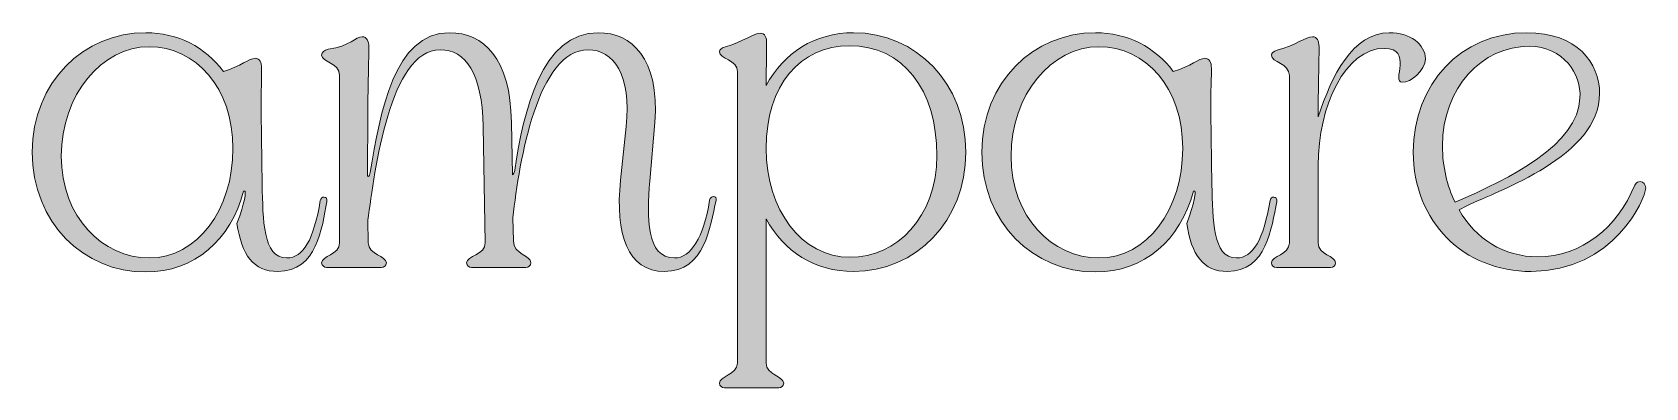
# Model space of a CAD drawing. Extents: x 2048 to 3050, y -474 to -253.
import ezdxf

# ---------------------------------------------------------------- set-up
doc = ezdxf.new("R2010")
doc.units = 0
doc.header["$MEASUREMENT"] = 0
doc.layers.add('Capa 1', color=7, linetype='Continuous', lineweight=0)

msp = doc.modelspace()

# ---------------------------------------------------------------- hatches: boundary and pattern name
at = {"layer": 'Capa 1', "true_color": 0x1d1d1b, "transparency": 33554687}
h = msp.add_hatch(color=250, dxfattribs=at)
h.dxf.hatch_style = 2
edge = h.paths.add_edge_path()
edge.add_spline(control_points=[(2120.8, -393.4), (2150.7, -393.4), (2172.8, -363.5), (2172.8, -325.5), (2172.8, -287.5), (2149.8, -262.2), (2120.8, -262.2), (2091.3, -262.2), (2066.3, -292.1), (2066.3, -330.1), (2066.3, -368.1), (2091.9, -393.4), (2120.8, -393.4)], knot_values=[0, 0, 0, 0, 1, 1, 1, 2, 2, 2, 3, 3, 3, 4, 4, 4, 4], degree=3, periodic=0)
edge = h.paths.add_edge_path()
edge.add_spline(control_points=[(2206.2, -393.4), (2216.5, -393.4), (2223, -381.8), (2227, -357.8), (2227.4, -354.7), (2231.7, -354.7), (2231.1, -358.5), (2228, -374.4), (2225.2, -401.8), (2200.6, -401.8), (2185.6, -401.8), (2178.1, -391.5), (2175.3, -371.9), (2180.3, -358.8), (2180.9, -352.2), (2180.3, -351.9), (2180, -351.9), (2179.7, -351.9), (2179.4, -351.9), (2171.6, -382.1), (2148.9, -402.1), (2118.7, -402.1), (2080.3, -402.1), (2048.3, -371.9), (2048.3, -327.6), (2048.3, -284), (2080.3, -253.5), (2118.7, -253.5), (2138.6, -253.5), (2155.7, -262.5), (2166.9, -277.5), (2177.8, -274.4), (2182.8, -269.4), (2186.6, -269.4), (2189.4, -269.4), (2190.6, -271.9), (2190.6, -275.6), (2190.6, -286.2), (2190, -293.1), (2190.3, -303.3), (2190.3, -303.3), (2190.9, -347.9), (2190.9, -347.9), (2191.5, -369.4), (2191.2, -393.4), (2206.2, -393.4)], knot_values=[0, 0, 0, 0, 1, 1, 1, 2, 2, 2, 3, 3, 3, 4, 4, 4, 5, 5, 5, 6, 6, 6, 7, 7, 7, 8, 8, 8, 9, 9, 9, 10, 10, 10, 11, 11, 11, 12, 12, 12, 13, 13, 13, 14, 14, 14, 15, 15, 15, 15], degree=3, periodic=0)
h = msp.add_hatch(color=250, dxfattribs=at)
h.dxf.hatch_style = 2
edge = h.paths.add_edge_path()
edge.add_spline(control_points=[(2256.2, -342.6), (2256.8, -343.2), (2257.4, -342.9), (2258, -340.4), (2264.3, -302.7), (2272.7, -253.5), (2307.2, -253.5), (2328.1, -253.5), (2345.2, -269.1), (2345.6, -309.3), (2345.6, -309.3), (2346.2, -341.7), (2346.2, -341.7), (2346.8, -341.3), (2347.4, -340.7), (2347.7, -338.8), (2353.3, -301.8), (2364.2, -253.5), (2399.7, -253.5), (2420, -253.5), (2437.7, -269.1), (2434.6, -309.3), (2434.6, -309.3), (2431.5, -345.7), (2431.5, -345.7), (2429.6, -368.1), (2429.3, -393.4), (2446.8, -393.4), (2457, -393.4), (2464.8, -380.9), (2468.6, -357.5), (2468.9, -354.4), (2473.6, -354.4), (2472.6, -357.8), (2468.9, -373.7), (2465.8, -401.8), (2440.5, -401.8), (2417.8, -401.8), (2409.7, -378.4), (2413.4, -345.1), (2413.4, -345.1), (2416.9, -311.8), (2416.9, -311.8), (2420, -279.7), (2409.1, -264.1), (2393.2, -264.1), (2362.1, -264.1), (2350.5, -332.3), (2346.5, -368.4), (2346.5, -368.4), (2346.8, -382.8), (2346.8, -382.8), (2347.1, -391.5), (2357.7, -391.5), (2357.7, -396.5), (2357.7, -398), (2356.1, -399.3), (2354.6, -399.3), (2354.6, -399.3), (2320.9, -399.3), (2320.9, -399.3), (2319.4, -399.3), (2317.8, -398), (2317.8, -396.5), (2317.8, -392.1), (2329.4, -391.5), (2329.4, -384), (2329.4, -384), (2328.1, -311.8), (2328.1, -311.8), (2327.5, -278.7), (2317.2, -264.1), (2301.3, -264.1), (2270.2, -264.1), (2260.8, -338.8), (2256.5, -370), (2256.5, -370), (2256.8, -384), (2256.8, -384), (2257.1, -391.5), (2268, -392.1), (2268, -396.5), (2268, -398), (2266.4, -399.3), (2264.9, -399.3), (2264.9, -399.3), (2230.9, -399.3), (2230.9, -399.3), (2229.7, -399.3), (2227.8, -398), (2227.8, -396.5), (2227.8, -392.1), (2239, -391.5), (2239, -384), (2239, -384), (2239, -280), (2239, -280), (2239, -271.9), (2227.8, -271.9), (2227.8, -267.5), (2227.8, -265.7), (2229.4, -264.4), (2231.9, -263.8), (2245.6, -261.9), (2249, -256), (2253, -256), (2255.9, -256), (2257.1, -258.5), (2257.1, -262.5), (2257.1, -273.4), (2256.5, -291.5), (2256.5, -302.4), (2256.5, -302.4), (2256.2, -342.6), (2256.2, -342.6)], knot_values=[0, 0, 0, 0, 1, 1, 1, 2, 2, 2, 3, 3, 3, 4, 4, 4, 5, 5, 5, 6, 6, 6, 7, 7, 7, 8, 8, 8, 9, 9, 9, 10, 10, 10, 11, 11, 11, 12, 12, 12, 13, 13, 13, 14, 14, 14, 15, 15, 15, 16, 16, 16, 17, 17, 17, 18, 18, 18, 19, 19, 19, 20, 20, 20, 21, 21, 21, 22, 22, 22, 23, 23, 23, 24, 24, 24, 25, 25, 25, 26, 26, 26, 27, 27, 27, 28, 28, 28, 29, 29, 29, 30, 30, 30, 31, 31, 31, 32, 32, 32, 33, 33, 33, 34, 34, 34, 35, 35, 35, 36, 36, 36, 37, 37, 37, 38, 38, 38, 38], degree=3, periodic=0)
h = msp.add_hatch(color=250, dxfattribs=at)
h.dxf.hatch_style = 2
edge = h.paths.add_edge_path()
edge.add_spline(control_points=[(2555.4, -261.6), (2524.9, -261.6), (2503.7, -285.9), (2503.7, -325.5), (2503.7, -363.5), (2525.8, -393), (2555.7, -393), (2584.7, -393), (2609.6, -368.1), (2609.6, -329.8), (2609.6, -288.7), (2588.7, -261.6), (2555.4, -261.6)], knot_values=[0, 0, 0, 0, 1, 1, 1, 2, 2, 2, 3, 3, 3, 4, 4, 4, 4], degree=3, periodic=0)
edge = h.paths.add_edge_path()
edge.add_spline(control_points=[(2477.8, -474), (2476.3, -474), (2474.7, -472.8), (2474.7, -471.2), (2474.7, -466.9), (2485.6, -465.9), (2485.9, -458.8), (2485.9, -458.8), (2485.9, -277.8), (2485.9, -277.8), (2485.9, -270.3), (2474.7, -269.7), (2474.7, -265.3), (2474.7, -263.8), (2476.3, -262.9), (2478.5, -262.2), (2489.4, -259.1), (2496.2, -253.8), (2500, -253.8), (2503.1, -253.8), (2504, -256.3), (2504, -260.4), (2504, -269.1), (2503.7, -277.8), (2503.7, -286.2), (2514.6, -266), (2533.9, -253.5), (2557.9, -253.5), (2596.8, -253.5), (2627.6, -285), (2627.6, -327.6), (2627.6, -370.6), (2596.5, -401.8), (2557.9, -401.8), (2533.9, -401.8), (2514.6, -389.3), (2503.7, -369.1), (2503.7, -369.1), (2503.7, -458.8), (2503.7, -458.8), (2503.7, -465.9), (2514.6, -466.9), (2514.6, -471.2), (2514.6, -472.8), (2513, -474), (2511.5, -474), (2511.5, -474), (2477.8, -474), (2477.8, -474)], knot_values=[0, 0, 0, 0, 1, 1, 1, 2, 2, 2, 3, 3, 3, 4, 4, 4, 5, 5, 5, 6, 6, 6, 7, 7, 7, 8, 8, 8, 9, 9, 9, 10, 10, 10, 11, 11, 11, 12, 12, 12, 13, 13, 13, 14, 14, 14, 15, 15, 15, 16, 16, 16, 16], degree=3, periodic=0)
h = msp.add_hatch(color=250, dxfattribs=at)
h.dxf.hatch_style = 2
edge = h.paths.add_edge_path()
edge.add_spline(control_points=[(2710.2, -393.4), (2740.1, -393.4), (2762.2, -363.5), (2762.2, -325.5), (2762.2, -287.5), (2739.2, -262.2), (2710.2, -262.2), (2680.6, -262.2), (2655.7, -292.1), (2655.7, -330.1), (2655.7, -368.1), (2681.2, -393.4), (2710.2, -393.4)], knot_values=[0, 0, 0, 0, 1, 1, 1, 2, 2, 2, 3, 3, 3, 4, 4, 4, 4], degree=3, periodic=0)
edge = h.paths.add_edge_path()
edge.add_spline(control_points=[(2795.5, -393.4), (2805.8, -393.4), (2812.4, -381.8), (2816.4, -357.8), (2816.7, -354.7), (2821.1, -354.7), (2820.5, -358.5), (2817.3, -374.4), (2814.5, -401.8), (2789.9, -401.8), (2775, -401.8), (2767.5, -391.5), (2764.7, -371.9), (2769.7, -358.8), (2770.3, -352.2), (2769.7, -351.9), (2769.4, -351.9), (2769.1, -351.9), (2768.8, -351.9), (2761, -382.1), (2738.2, -402.1), (2708, -402.1), (2669.7, -402.1), (2637.6, -371.9), (2637.6, -327.6), (2637.6, -284), (2669.7, -253.5), (2708, -253.5), (2728, -253.5), (2745.1, -262.5), (2756.3, -277.5), (2767.2, -274.4), (2772.2, -269.4), (2775.9, -269.4), (2778.7, -269.4), (2780, -271.9), (2780, -275.6), (2780, -286.2), (2779.3, -293.1), (2779.7, -303.3), (2779.7, -303.3), (2780.3, -347.9), (2780.3, -347.9), (2780.9, -369.4), (2780.6, -393.4), (2795.5, -393.4)], knot_values=[0, 0, 0, 0, 1, 1, 1, 2, 2, 2, 3, 3, 3, 4, 4, 4, 5, 5, 5, 6, 6, 6, 7, 7, 7, 8, 8, 8, 9, 9, 9, 10, 10, 10, 11, 11, 11, 12, 12, 12, 13, 13, 13, 14, 14, 14, 15, 15, 15, 15], degree=3, periodic=0)
h = msp.add_hatch(color=250, dxfattribs=at)
h.dxf.hatch_style = 2
edge = h.paths.add_edge_path()
edge.add_spline(control_points=[(2887.3, -263.2), (2863.3, -263.2), (2846.2, -298.7), (2846.2, -336), (2846.2, -336), (2846.2, -384), (2846.2, -384), (2846.2, -391.5), (2857.1, -392.1), (2857.1, -396.5), (2857.1, -398), (2855.5, -399.3), (2853.9, -399.3), (2853.9, -399.3), (2820.3, -399.3), (2820.3, -399.3), (2818.7, -399.3), (2817.2, -398), (2817.2, -396.5), (2817.2, -392.1), (2828.4, -391.5), (2828.4, -384), (2828.4, -384), (2828.4, -280), (2828.4, -280), (2828.4, -272.5), (2817.2, -271.9), (2817.2, -267.5), (2817.2, -265.7), (2818.7, -265), (2820.9, -264.4), (2832.1, -261.3), (2838.7, -256), (2842.7, -256), (2845.5, -256), (2846.8, -258.5), (2846.8, -262.2), (2846.8, -273.1), (2846.2, -294.9), (2846.2, -305.8), (2854.9, -280), (2867.3, -253.8), (2890.4, -253.5), (2903.1, -253.2), (2912.8, -261), (2912.8, -269.7), (2912.8, -277.2), (2903.5, -284.3), (2898.5, -284.3), (2891.3, -284.3), (2905.6, -263.2), (2887.3, -263.2)], knot_values=[0, 0, 0, 0, 1, 1, 1, 2, 2, 2, 3, 3, 3, 4, 4, 4, 5, 5, 5, 6, 6, 6, 7, 7, 7, 8, 8, 8, 9, 9, 9, 10, 10, 10, 11, 11, 11, 12, 12, 12, 13, 13, 13, 14, 14, 14, 15, 15, 15, 16, 16, 16, 17, 17, 17, 17], degree=3, periodic=0)
h = msp.add_hatch(color=250, dxfattribs=at)
h.dxf.hatch_style = 2
edge = h.paths.add_edge_path()
edge.add_spline(control_points=[(2923.4, -323.9), (2923.4, -336.7), (2926.2, -348.5), (2931.2, -358.8), (2966.1, -343.8), (3007.5, -323), (3008.7, -294), (3009.7, -279.4), (2998.4, -261.9), (2977.3, -261.9), (2948, -261.9), (2923.4, -287.5), (2923.4, -323.9)], knot_values=[0, 0, 0, 0, 1, 1, 1, 2, 2, 2, 3, 3, 3, 4, 4, 4, 4], degree=3, periodic=0)
edge = h.paths.add_edge_path()
edge.add_spline(control_points=[(2982.6, -392.7), (3009.7, -392.7), (3032.1, -374.4), (3042.7, -348.2), (3043.6, -346), (3045.2, -346), (3046.1, -346), (3048, -346), (3049.5, -347.6), (3049.5, -350.1), (3049.5, -356.3), (3029.9, -401.8), (2978.5, -401.8), (2936.5, -401.8), (2905.3, -370.9), (2905.3, -327.6), (2905.3, -285.3), (2934.9, -253.5), (2975.7, -253.5), (3006.9, -253.5), (3020.9, -272.2), (3020.9, -291.2), (3020.9, -330.4), (2958.3, -351.3), (2938.6, -361), (2938.6, -361), (2933.7, -363.5), (2933.7, -363.5), (2943.9, -381.5), (2961.4, -392.7), (2982.6, -392.7)], knot_values=[0, 0, 0, 0, 1, 1, 1, 2, 2, 2, 3, 3, 3, 4, 4, 4, 5, 5, 5, 6, 6, 6, 7, 7, 7, 8, 8, 8, 9, 9, 9, 10, 10, 10, 10], degree=3, periodic=0)

# ---------------------------------------------------------------- linework, layer by layer
at = {"layer": 'Capa 1'}
for points, knots in [([(2206.2, -393.4), (2216.5, -393.4), (2223, -381.8), (2227, -357.8), (2227.4, -354.7), (2231.7, -354.7), (2231.1, -358.5), (2228, -374.4), (2225.2, -401.8), (2200.6, -401.8), (2185.6, -401.8), (2178.1, -391.5), (2175.3, -371.9), (2180.3, -358.8), (2180.9, -352.2), (2180.3, -351.9), (2180, -351.9), (2179.7, -351.9), (2179.4, -351.9), (2171.6, -382.1), (2148.9, -402.1), (2118.7, -402.1), (2080.3, -402.1), (2048.3, -371.9), (2048.3, -327.6), (2048.3, -284), (2080.3, -253.5), (2118.7, -253.5), (2138.6, -253.5), (2155.7, -262.5), (2166.9, -277.5), (2177.8, -274.4), (2182.8, -269.4), (2186.6, -269.4), (2189.4, -269.4), (2190.6, -271.9), (2190.6, -275.6), (2190.6, -286.2), (2190, -293.1), (2190.3, -303.3), (2190.3, -303.3), (2190.9, -347.9), (2190.9, -347.9), (2191.5, -369.4), (2191.2, -393.4), (2206.2, -393.4)], [0, 0, 0, 0, 1, 1, 1, 2, 2, 2, 3, 3, 3, 4, 4, 4, 5, 5, 5, 6, 6, 6, 7, 7, 7, 8, 8, 8, 9, 9, 9, 10, 10, 10, 11, 11, 11, 12, 12, 12, 13, 13, 13, 14, 14, 14, 15, 15, 15, 15]), ([(2256.2, -342.6), (2256.8, -343.2), (2257.4, -342.9), (2258, -340.4), (2264.3, -302.7), (2272.7, -253.5), (2307.2, -253.5), (2328.1, -253.5), (2345.2, -269.1), (2345.6, -309.3), (2345.6, -309.3), (2346.2, -341.7), (2346.2, -341.7), (2346.8, -341.3), (2347.4, -340.7), (2347.7, -338.8), (2353.3, -301.8), (2364.2, -253.5), (2399.7, -253.5), (2420, -253.5), (2437.7, -269.1), (2434.6, -309.3), (2434.6, -309.3), (2431.5, -345.7), (2431.5, -345.7), (2429.6, -368.1), (2429.3, -393.4), (2446.8, -393.4), (2457, -393.4), (2464.8, -380.9), (2468.6, -357.5), (2468.9, -354.4), (2473.6, -354.4), (2472.6, -357.8), (2468.9, -373.7), (2465.8, -401.8), (2440.5, -401.8), (2417.8, -401.8), (2409.7, -378.4), (2413.4, -345.1), (2413.4, -345.1), (2416.9, -311.8), (2416.9, -311.8), (2420, -279.7), (2409.1, -264.1), (2393.2, -264.1), (2362.1, -264.1), (2350.5, -332.3), (2346.5, -368.4), (2346.5, -368.4), (2346.8, -382.8), (2346.8, -382.8), (2347.1, -391.5), (2357.7, -391.5), (2357.7, -396.5), (2357.7, -398), (2356.1, -399.3), (2354.6, -399.3), (2354.6, -399.3), (2320.9, -399.3), (2320.9, -399.3), (2319.4, -399.3), (2317.8, -398), (2317.8, -396.5), (2317.8, -392.1), (2329.4, -391.5), (2329.4, -384), (2329.4, -384), (2328.1, -311.8), (2328.1, -311.8), (2327.5, -278.7), (2317.2, -264.1), (2301.3, -264.1), (2270.2, -264.1), (2260.8, -338.8), (2256.5, -370), (2256.5, -370), (2256.8, -384), (2256.8, -384), (2257.1, -391.5), (2268, -392.1), (2268, -396.5), (2268, -398), (2266.4, -399.3), (2264.9, -399.3), (2264.9, -399.3), (2230.9, -399.3), (2230.9, -399.3), (2229.7, -399.3), (2227.8, -398), (2227.8, -396.5), (2227.8, -392.1), (2239, -391.5), (2239, -384), (2239, -384), (2239, -280), (2239, -280), (2239, -271.9), (2227.8, -271.9), (2227.8, -267.5), (2227.8, -265.7), (2229.4, -264.4), (2231.9, -263.8), (2245.6, -261.9), (2249, -256), (2253, -256), (2255.9, -256), (2257.1, -258.5), (2257.1, -262.5), (2257.1, -273.4), (2256.5, -291.5), (2256.5, -302.4), (2256.5, -302.4), (2256.2, -342.6), (2256.2, -342.6)], [0, 0, 0, 0, 1, 1, 1, 2, 2, 2, 3, 3, 3, 4, 4, 4, 5, 5, 5, 6, 6, 6, 7, 7, 7, 8, 8, 8, 9, 9, 9, 10, 10, 10, 11, 11, 11, 12, 12, 12, 13, 13, 13, 14, 14, 14, 15, 15, 15, 16, 16, 16, 17, 17, 17, 18, 18, 18, 19, 19, 19, 20, 20, 20, 21, 21, 21, 22, 22, 22, 23, 23, 23, 24, 24, 24, 25, 25, 25, 26, 26, 26, 27, 27, 27, 28, 28, 28, 29, 29, 29, 30, 30, 30, 31, 31, 31, 32, 32, 32, 33, 33, 33, 34, 34, 34, 35, 35, 35, 36, 36, 36, 37, 37, 37, 38, 38, 38, 38]), ([(2477.8, -474), (2476.3, -474), (2474.7, -472.8), (2474.7, -471.2), (2474.7, -466.9), (2485.6, -465.9), (2485.9, -458.8), (2485.9, -458.8), (2485.9, -277.8), (2485.9, -277.8), (2485.9, -270.3), (2474.7, -269.7), (2474.7, -265.3), (2474.7, -263.8), (2476.3, -262.9), (2478.5, -262.2), (2489.4, -259.1), (2496.2, -253.8), (2500, -253.8), (2503.1, -253.8), (2504, -256.3), (2504, -260.4), (2504, -269.1), (2503.7, -277.8), (2503.7, -286.2), (2514.6, -266), (2533.9, -253.5), (2557.9, -253.5), (2596.8, -253.5), (2627.6, -285), (2627.6, -327.6), (2627.6, -370.6), (2596.5, -401.8), (2557.9, -401.8), (2533.9, -401.8), (2514.6, -389.3), (2503.7, -369.1), (2503.7, -369.1), (2503.7, -458.8), (2503.7, -458.8), (2503.7, -465.9), (2514.6, -466.9), (2514.6, -471.2), (2514.6, -472.8), (2513, -474), (2511.5, -474), (2511.5, -474), (2477.8, -474), (2477.8, -474)], [0, 0, 0, 0, 1, 1, 1, 2, 2, 2, 3, 3, 3, 4, 4, 4, 5, 5, 5, 6, 6, 6, 7, 7, 7, 8, 8, 8, 9, 9, 9, 10, 10, 10, 11, 11, 11, 12, 12, 12, 13, 13, 13, 14, 14, 14, 15, 15, 15, 16, 16, 16, 16]), ([(2795.5, -393.4), (2805.8, -393.4), (2812.4, -381.8), (2816.4, -357.8), (2816.7, -354.7), (2821.1, -354.7), (2820.5, -358.5), (2817.3, -374.4), (2814.5, -401.8), (2789.9, -401.8), (2775, -401.8), (2767.5, -391.5), (2764.7, -371.9), (2769.7, -358.8), (2770.3, -352.2), (2769.7, -351.9), (2769.4, -351.9), (2769.1, -351.9), (2768.8, -351.9), (2761, -382.1), (2738.2, -402.1), (2708, -402.1), (2669.7, -402.1), (2637.6, -371.9), (2637.6, -327.6), (2637.6, -284), (2669.7, -253.5), (2708, -253.5), (2728, -253.5), (2745.1, -262.5), (2756.3, -277.5), (2767.2, -274.4), (2772.2, -269.4), (2775.9, -269.4), (2778.7, -269.4), (2780, -271.9), (2780, -275.6), (2780, -286.2), (2779.3, -293.1), (2779.7, -303.3), (2779.7, -303.3), (2780.3, -347.9), (2780.3, -347.9), (2780.9, -369.4), (2780.6, -393.4), (2795.5, -393.4)], [0, 0, 0, 0, 1, 1, 1, 2, 2, 2, 3, 3, 3, 4, 4, 4, 5, 5, 5, 6, 6, 6, 7, 7, 7, 8, 8, 8, 9, 9, 9, 10, 10, 10, 11, 11, 11, 12, 12, 12, 13, 13, 13, 14, 14, 14, 15, 15, 15, 15]), ([(2887.3, -263.2), (2863.3, -263.2), (2846.2, -298.7), (2846.2, -336), (2846.2, -336), (2846.2, -384), (2846.2, -384), (2846.2, -391.5), (2857.1, -392.1), (2857.1, -396.5), (2857.1, -398), (2855.5, -399.3), (2853.9, -399.3), (2853.9, -399.3), (2820.3, -399.3), (2820.3, -399.3), (2818.7, -399.3), (2817.2, -398), (2817.2, -396.5), (2817.2, -392.1), (2828.4, -391.5), (2828.4, -384), (2828.4, -384), (2828.4, -280), (2828.4, -280), (2828.4, -272.5), (2817.2, -271.9), (2817.2, -267.5), (2817.2, -265.7), (2818.7, -265), (2820.9, -264.4), (2832.1, -261.3), (2838.7, -256), (2842.7, -256), (2845.5, -256), (2846.8, -258.5), (2846.8, -262.2), (2846.8, -273.1), (2846.2, -294.9), (2846.2, -305.8), (2854.9, -280), (2867.3, -253.8), (2890.4, -253.5), (2903.1, -253.2), (2912.8, -261), (2912.8, -269.7), (2912.8, -277.2), (2903.5, -284.3), (2898.5, -284.3), (2891.3, -284.3), (2905.6, -263.2), (2887.3, -263.2)], [0, 0, 0, 0, 1, 1, 1, 2, 2, 2, 3, 3, 3, 4, 4, 4, 5, 5, 5, 6, 6, 6, 7, 7, 7, 8, 8, 8, 9, 9, 9, 10, 10, 10, 11, 11, 11, 12, 12, 12, 13, 13, 13, 14, 14, 14, 15, 15, 15, 16, 16, 16, 17, 17, 17, 17]), ([(2982.6, -392.7), (3009.7, -392.7), (3032.1, -374.4), (3042.7, -348.2), (3043.6, -346), (3045.2, -346), (3046.1, -346), (3048, -346), (3049.5, -347.6), (3049.5, -350.1), (3049.5, -356.3), (3029.9, -401.8), (2978.5, -401.8), (2936.5, -401.8), (2905.3, -370.9), (2905.3, -327.6), (2905.3, -285.3), (2934.9, -253.5), (2975.7, -253.5), (3006.9, -253.5), (3020.9, -272.2), (3020.9, -291.2), (3020.9, -330.4), (2958.3, -351.3), (2938.6, -361), (2938.6, -361), (2933.7, -363.5), (2933.7, -363.5), (2943.9, -381.5), (2961.4, -392.7), (2982.6, -392.7)], [0, 0, 0, 0, 1, 1, 1, 2, 2, 2, 3, 3, 3, 4, 4, 4, 5, 5, 5, 6, 6, 6, 7, 7, 7, 8, 8, 8, 9, 9, 9, 10, 10, 10, 10]), ([(2120.8, -393.4), (2150.7, -393.4), (2172.8, -363.5), (2172.8, -325.5), (2172.8, -287.5), (2149.8, -262.2), (2120.8, -262.2), (2091.3, -262.2), (2066.3, -292.1), (2066.3, -330.1), (2066.3, -368.1), (2091.9, -393.4), (2120.8, -393.4)], [0, 0, 0, 0, 1, 1, 1, 2, 2, 2, 3, 3, 3, 4, 4, 4, 4]), ([(2555.4, -261.6), (2524.9, -261.6), (2503.7, -285.9), (2503.7, -325.5), (2503.7, -363.5), (2525.8, -393), (2555.7, -393), (2584.7, -393), (2609.6, -368.1), (2609.6, -329.8), (2609.6, -288.7), (2588.7, -261.6), (2555.4, -261.6)], [0, 0, 0, 0, 1, 1, 1, 2, 2, 2, 3, 3, 3, 4, 4, 4, 4]), ([(2710.2, -393.4), (2740.1, -393.4), (2762.2, -363.5), (2762.2, -325.5), (2762.2, -287.5), (2739.2, -262.2), (2710.2, -262.2), (2680.6, -262.2), (2655.7, -292.1), (2655.7, -330.1), (2655.7, -368.1), (2681.2, -393.4), (2710.2, -393.4)], [0, 0, 0, 0, 1, 1, 1, 2, 2, 2, 3, 3, 3, 4, 4, 4, 4]), ([(2923.4, -323.9), (2923.4, -336.7), (2926.2, -348.5), (2931.2, -358.8), (2966.1, -343.8), (3007.5, -323), (3008.7, -294), (3009.7, -279.4), (2998.4, -261.9), (2977.3, -261.9), (2948, -261.9), (2923.4, -287.5), (2923.4, -323.9)], [0, 0, 0, 0, 1, 1, 1, 2, 2, 2, 3, 3, 3, 4, 4, 4, 4])]:
    msp.add_open_spline(points, degree=3, knots=knots, dxfattribs=at)

doc.saveas('drawing.dxf')
